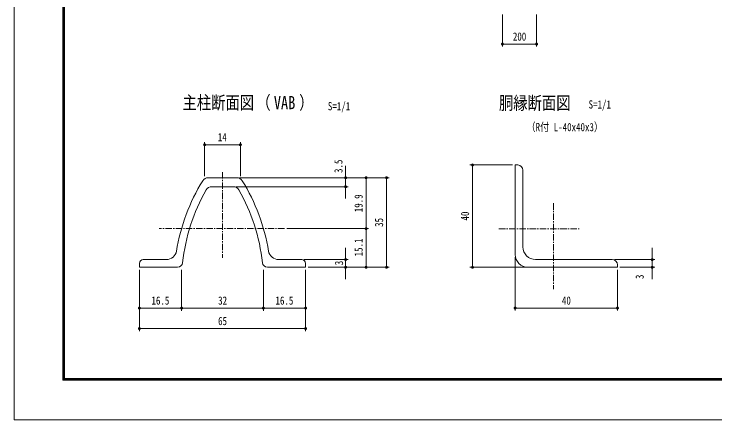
# Model space of a CAD drawing. Units: millimetres, scale not verified. Extents: x -4455 to 4455, y -3150 to 3150.
# Drawn here: x -4455 to -343, y -3150 to -770 of the extents above; entities that cross this region are included whole.
import ezdxf
from ezdxf.enums import TextEntityAlignment as Align

# ---------------------------------------------------------------- set-up
doc = ezdxf.new("R2010")
doc.units = ezdxf.units.MM
doc.header["$LTSCALE"] = 30
doc.linetypes.add('USER1', pattern=[2, 1.25, -0.25, 0.25, -0.25])
doc.linetypes.add('USER2', pattern=[1.125, 0.75, -0.125, 0.125, -0.125])
for name, color, linetype, lineweight in [('0-2_D-STR-DIM', 4, 'Continuous', 13), ('0-3_D-BMK', 2, 'USER2', 13), ('0-4_D-STR1', 1, 'Continuous', 18), ('0-E_SUNPOU', 1, 'Continuous', 18), ('1-0_5寸法', 3, 'Continuous', 18), ('1-2_D-TTL', 7, 'Continuous', 9)]:
    doc.layers.add(name, color=color, linetype=linetype, lineweight=lineweight)
doc.layers.add('0-8_D-TTL-TXT', color=7, linetype='Continuous')
doc.styles.add('ＭＳ ゴシック', font='')
doc.styles.get('ＭＳ ゴシック').set_extended_font_data('MS Gothic')

# ---------------------------------------------------------------- blocks, each defined once
blk = doc.blocks.new('M1')
at = {"layer": '0-E_SUNPOU'}
blk.add_line((-7.5, 0), (-57.86, 0), dxfattribs=at)
for points in [[(0, 0), (-7.5, 0), (-7.44, 0.94)], [(0, 0), (-7.44, -0.94), (-7.5, 0)], [(0, 0), (-7.44, 0.94), (-7.26, 1.87)], [(0, 0), (-7.26, -1.87), (-7.44, -0.94)], [(0, 0), (-7.26, 1.87), (-6.97, 2.76)], [(0, 0), (-6.97, -2.76), (-7.26, -1.87)], [(0, 0), (-6.97, 2.76), (-6.57, 3.61)], [(0, 0), (-6.57, -3.61), (-6.97, -2.76)], [(0, 0), (-6.57, 3.61), (-6.07, 4.41)], [(0, 0), (-6.07, -4.41), (-6.57, -3.61)], [(0, 0), (-6.07, 4.41), (-5.47, 5.13)], [(0, 0), (-5.47, -5.13), (-6.07, -4.41)], [(0, 0), (-5.47, 5.13), (-4.78, 5.78)], [(0, 0), (-4.78, -5.78), (-5.47, -5.13)], [(0, 0), (-4.78, 5.78), (-4.02, 6.33)], [(0, 0), (-4.02, -6.33), (-4.78, -5.78)], [(0, 0), (-4.02, 6.33), (-3.19, 6.79)], [(0, 0), (-3.19, -6.79), (-4.02, -6.33)], [(0, 0), (-3.19, 6.79), (-2.32, 7.13)], [(0, 0), (-2.32, -7.13), (-3.19, -6.79)], [(0, 0), (-2.32, 7.13), (-1.41, 7.37)], [(0, 0), (-1.41, -7.37), (-2.32, -7.13)], [(0, 0), (-1.41, 7.37), (-0.47, 7.49)], [(0, 0), (-0.47, -7.49), (-1.41, -7.37)], [(0, 0), (-0.47, 7.49), (0.47, 7.49)], [(0, 0), (0.47, -7.49), (-0.47, -7.49)], [(0, 0), (0.47, 7.49), (1.41, 7.37)], [(0, 0), (1.41, 7.37), (2.32, 7.13)], [(0, 0), (2.32, 7.13), (3.19, 6.79)], [(0, 0), (3.19, 6.79), (4.02, 6.33)], [(0, 0), (4.02, 6.33), (4.78, 5.78)], [(0, 0), (4.78, 5.78), (5.47, 5.13)], [(0, 0), (5.47, 5.13), (6.07, 4.41)], [(0, 0), (6.07, 4.41), (6.57, 3.61)], [(0, 0), (6.57, 3.61), (6.97, 2.76)], [(0, 0), (6.97, 2.76), (7.26, 1.87)], [(0, 0), (7.26, 1.87), (7.44, 0.94)], [(0, 0), (7.44, 0.94), (7.5, 0)], [(0, 0), (1.41, -7.37), (0.47, -7.49)], [(0, 0), (2.32, -7.13), (1.41, -7.37)], [(0, 0), (3.19, -6.79), (2.32, -7.13)], [(0, 0), (4.02, -6.33), (3.19, -6.79)], [(0, 0), (4.78, -5.78), (4.02, -6.33)], [(0, 0), (5.47, -5.13), (4.78, -5.78)], [(0, 0), (6.07, -4.41), (5.47, -5.13)], [(0, 0), (6.57, -3.61), (6.07, -4.41)], [(0, 0), (6.97, -2.76), (6.57, -3.61)], [(0, 0), (7.26, -1.87), (6.97, -2.76)], [(0, 0), (7.44, -0.94), (7.26, -1.87)], [(0, 0), (7.5, 0), (7.44, -0.94)]]:
    blk.add_solid(points, dxfattribs=at)

msp = doc.modelspace()

# ---------------------------------------------------------------- linework, layer by layer
at = {"layer": '0-2_D-STR-DIM', "color": 1, "lineweight": 18}
for p, q in [((-1589.27, -772.85), (-1589.27, -960.97)), ((-1389.27, -772.85), (-1389.27, -960.97)), ((-1554.77, -945.97), (-1423.77, -945.97)), ((-3336.76, -1721.14), (-3336.76, -1521.32)), ((-3126.76, -1721.14), (-3126.76, -1521.32)), ((-3302.26, -1536.32), (-3161.26, -1536.32)), ((-2509.42, -1695.16), (-2509.42, -1660.66)), ((-1529.98, -1654.6), (-1780.05, -1654.6)), ((-1765.05, -2220.1), (-1765.05, -1689.1)), ((-3132.83, -1729.66), (-2374.42, -1729.66)), ((-3132.83, -1729.66), (-2254.42, -1729.66)), ((-3132.83, -1729.66), (-2494.42, -1729.66)), ((-2509.42, -1729.66), (-2509.42, -1782.16)), ((-2389.42, -1993.66), (-2389.42, -1764.16)), ((-2269.42, -1764.16), (-2269.42, -2220.16)), ((-3153.93, -1782.16), (-2494.42, -1782.16)), ((-2509.42, -1816.66), (-2509.42, -1851.16)), ((-2854.04, -2028.16), (-2374.42, -2028.16)), ((-2854.04, -2028.16), (-2374.42, -2028.16)), ((-2389.42, -2220.16), (-2389.42, -2062.66)), ((-2509.42, -2175.16), (-2509.42, -2140.66)), ((-710.86, -2175.1), (-710.86, -2140.6)), ((-2751.76, -2209.66), (-2494.42, -2209.66)), ((-2509.42, -2254.66), (-2509.42, -2209.66)), ((-1514.98, -2194.6), (-1514.98, -2508.94)), ((-929.98, -2209.6), (-695.86, -2209.6)), ((-710.86, -2254.6), (-710.86, -2209.6)), ((-2729.26, -2254.66), (-2254.42, -2254.66)), ((-2729.26, -2254.66), (-2374.42, -2254.66)), ((-2729.26, -2254.66), (-2494.42, -2254.66)), ((-1454.98, -2254.6), (-1780.05, -2254.6)), ((-899.98, -2254.6), (-695.86, -2254.6)), ((-3719.26, -2269.66), (-3719.26, -2629.1)), ((-3719.26, -2269.66), (-3719.26, -2509.1)), ((-3471.76, -2269.66), (-3471.76, -2509.1)), ((-3471.76, -2269.66), (-3471.76, -2509.1)), ((-2991.76, -2269.66), (-2991.76, -2509.1)), ((-2991.76, -2269.66), (-2991.76, -2509.1)), ((-2744.26, -2269.66), (-2744.26, -2629.1)), ((-2744.26, -2269.66), (-2744.26, -2509.1)), ((-2509.42, -2289.16), (-2509.42, -2323.66)), ((-914.98, -2269.6), (-914.98, -2508.94)), ((-710.86, -2289.1), (-710.86, -2323.6)), ((-3684.76, -2494.1), (-3506.26, -2494.1)), ((-3437.26, -2494.1), (-3026.26, -2494.1)), ((-2778.76, -2494.1), (-2957.26, -2494.1)), ((-1480.48, -2493.94), (-949.48, -2493.94)), ((-3684.76, -2614.1), (-2778.76, -2614.1))]:
    msp.add_line(p, q, dxfattribs=at)
at = {"layer": '0-3_D-BMK', "linetype": 'USER1'}
for p, q in [((-3231.76, -1697.15), (-3231.76, -2199.7)), ((-1289.98, -1879.55), (-1289.98, -2383.4)), ((-2869.04, -2028.16), (-3602.66, -2028.16)), ((-1610.05, -2029.6), (-1139.35, -2029.6))]:
    msp.add_line(p, q, dxfattribs=at)
at = {"layer": '0-4_D-STR1'}
for p, q in [((-1514.98, -1654.6), (-1514.98, -2179.6)), ((-1514.98, -1654.6), (-1499.98, -1654.6)), ((-1469.98, -1684.6), (-1469.98, -2134.6)), ((-3147.83, -1729.66), (-3315.7, -1729.66)), ((-3294.6, -1782.16), (-3168.93, -1782.16)), ((-3560.96, -2209.66), (-3696.76, -2209.66)), ((-2902.57, -2209.66), (-2766.76, -2209.66)), ((-1394.98, -2209.6), (-944.98, -2209.6)), ((-3719.26, -2232.16), (-3719.26, -2254.66)), ((-3495.46, -2254.66), (-3719.26, -2254.66)), ((-2968.07, -2254.66), (-2744.26, -2254.66)), ((-2744.26, -2232.16), (-2744.26, -2254.66)), ((-1439.98, -2254.6), (-914.98, -2254.6)), ((-914.98, -2254.6), (-914.98, -2239.6))]:
    msp.add_line(p, q, dxfattribs=at)
for centre, radius, start, end in [((-1499.98, -1684.6), 30, 0, 90), ((-2382.76, -2343.31), 1134, 148.30182, 170.6662), ((-3315.7, -1767.16), 37.5, 90, 148.30182), ((-3147.83, -1767.16), 37.5, 31.69818, 90), ((-4080.76, -2343.31), 1134, 9.3338, 31.69818), ((-2382.76, -2343.31), 1089, 150.13204, 173.91336), ((-3294.6, -1819.66), 37.5, 90, 150.13204), ((-3168.93, -1819.66), 37.5, 29.86796, 90), ((-4080.76, -2343.31), 1089, 6.08664, 29.86796), ((-1394.98, -2134.6), 75, 180, 270), ((-3560.96, -2149.66), 60, 270, 350.6662), ((-2902.57, -2149.66), 60, 189.3338, 270), ((-3696.76, -2232.16), 22.5, 90, 180), ((-2766.76, -2232.16), 22.5, 0, 90), ((-1439.98, -2179.6), 75, 180, 270), ((-944.98, -2239.6), 30, 0, 90), ((-3495.46, -2224.66), 30, 270, 353.91336), ((-2968.07, -2224.66), 30, 186.08664, 270)]:
    msp.add_arc(centre, radius, start, end, dxfattribs=at)
at = {"layer": '1-2_D-TTL', "color": 2, "lineweight": 18}
msp.add_lwpolyline([(-4454.83, 3150.38), (4454.87, 3150.38), (4454.87, -3150.04), (-4454.83, -3150.04)], close=True, dxfattribs=at)
at = {"layer": '1-2_D-TTL'}
for points in [[(-4168.44, 2917.03), (4168.49, 2917.03), (4168.49, -2916.7), (-4168.44, -2916.7)], [(-4165.79, 2914.38), (4165.84, 2914.38), (4165.84, -2914.04), (-4165.79, -2914.04)], [(-4163.14, 2911.73), (4163.19, 2911.73), (4163.19, -2911.39), (-4163.14, -2911.39)], [(-4160.49, 2909.08), (4160.53, 2909.08), (4160.53, -2908.74), (-4160.49, -2908.74)], [(-4157.84, 2906.43), (4157.88, 2906.43), (4157.88, -2906.09), (-4157.84, -2906.09)]]:
    msp.add_lwpolyline(points, close=True, dxfattribs=at)

# ---------------------------------------------------------------- block references
at = {"layer": '0-2_D-STR-DIM', "xscale": 1.15, "yscale": 1.15}
for p, rotation in [((-1589.27, -945.97), 180), ((-3336.76, -1536.32), 180), ((-2509.42, -1729.66), 270), ((-1765.05, -1654.6), 90), ((-2389.42, -1729.66), 90), ((-2269.42, -1729.66), 90), ((-2509.42, -1782.16), 90), ((-2389.42, -2028.16), 270), ((-2389.42, -2028.16), 90), ((-2509.42, -2209.66), 270), ((-710.86, -2209.6), 270), ((-2389.42, -2254.66), 270), ((-2269.42, -2254.66), 270), ((-1765.05, -2254.6), 270), ((-2509.42, -2254.66), 90), ((-710.86, -2254.6), 90), ((-3719.26, -2494.1), 180), ((-3471.76, -2494.1), 180), ((-2991.76, -2494.1), 180), ((-1514.98, -2493.94), 180), ((-3719.26, -2614.1), 180)]:
    msp.add_blockref('M1', p, dxfattribs=dict(at, rotation=rotation))
for p in [(-1389.27, -945.97), (-3126.76, -1536.32), (-3471.76, -2494.1), (-2991.76, -2494.1), (-2744.26, -2494.1), (-914.98, -2493.94), (-2744.26, -2614.1)]:
    msp.add_blockref('M1', p, dxfattribs=at)

# ---------------------------------------------------------------- texts
at = {"layer": '0-2_D-STR-DIM', "color": 3, "style": 'ＭＳ ゴシック', "width": 0.8}
for s, p in [('200', (-1528.47, -940.22)), ('14', (-3259.38, -1530.57)), ('16.5', (-3648.51, -2488.35)), ('32', (-3257.44, -2488.35)), ('16.5', (-2921.01, -2488.35)), ('40', (-1240.78, -2488.19)), ('65', (-3257.64, -2608.35))]:
    msp.add_text(s, height=48.17, dxfattribs=at).set_placement(p, align=Align.BOTTOM_LEFT)
for s, p in [('3.5', (-2513.49, -1701.8)), ('19.9', (-2395.17, -1931.91)), ('40', (-1770.8, -1980.4)), ('35', (-2275.17, -2017.74)), ('15.1', (-2395.17, -2190.87)), ('3', (-2509.93, -2242.54)), ('3', (-746.22, -2323.59))]:
    msp.add_text(s, height=48.17, rotation=90, dxfattribs=at).set_placement(p, align=Align.BOTTOM_LEFT)
at = {"layer": '0-8_D-TTL-TXT', "style": 'ＭＳ ゴシック', "width": 0.8}
for s, p in [('主柱断面図', (-3466.33, -1350.69)), ('（    ）', (-3033.47, -1350.69)), ('VAB', (-2930.59, -1350.69)), ('胴縁断面図', (-1610.09, -1352.73))]:
    msp.add_text(s, height=76.98, dxfattribs=at).set_placement(p, align=Align.BOTTOM_LEFT)
at = {"layer": '0-8_D-TTL-TXT', "color": 3, "style": 'ＭＳ ゴシック', "width": 0.8}
for p in [(-1084.07, -1338.27), (-2613.74, -1348.82)]:
    msp.add_text('S=1/1', height=48.17, dxfattribs=at).set_placement(p, align=Align.BOTTOM_LEFT)
at = {"layer": '1-0_5寸法', "style": 'ＭＳ ゴシック', "width": 0.8}
msp.add_text('（R付 L-40x40x3）', height=48.17, dxfattribs=at).set_placement((-1449.04, -1471.14), align=Align.BOTTOM_LEFT)

doc.saveas('drawing.dxf')
